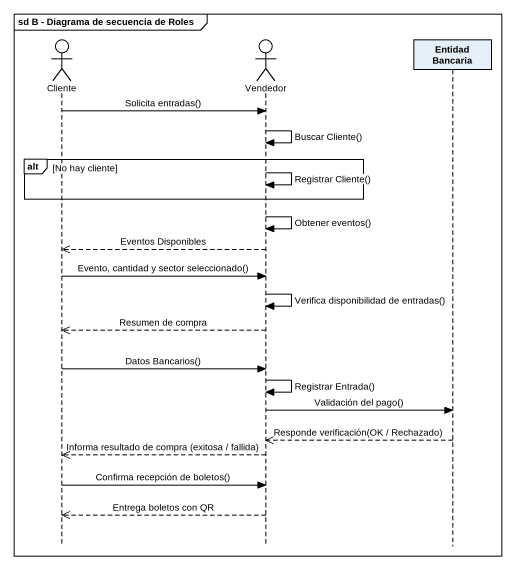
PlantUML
@startuml
mainframe sd B - Diagrama de secuencia de Roles
hide footbox
actor Cliente
actor Vendedor
participant "Entidad Bancaria" as Entidad_Bancaria

Cliente -> Vendedor : Solicita entradas()
Vendedor -> Vendedor : Buscar Cliente()
alt No hay cliente
  Vendedor -> Vendedor : Registrar Cliente()
end
Vendedor -> Vendedor : Obtener eventos()
Vendedor -->> Cliente : Eventos Disponibles
Cliente -> Vendedor : Evento, cantidad y sector seleccionado()
Vendedor -> Vendedor : Verifica disponibilidad de entradas()
Vendedor -->> Cliente : Resumen de compra
Cliente -> Vendedor : Datos Bancarios()
Vendedor -> Vendedor : Registrar Entrada()
Vendedor -> Entidad_Bancaria : Validación del pago()
Entidad_Bancaria -->> Vendedor : Responde verificación(OK / Rechazado)
Vendedor -->> Cliente : Informa resultado de compra (exitosa / fallida)
Cliente -> Vendedor : Confirma recepción de boletos()
Vendedor -->> Cliente : Entrega boletos con QR
@enduml
